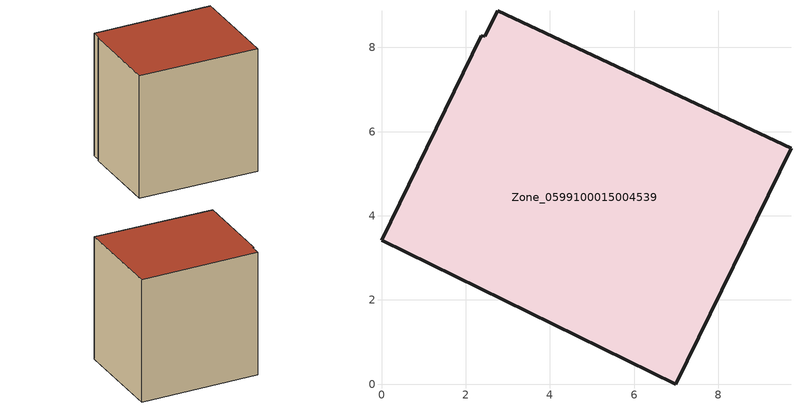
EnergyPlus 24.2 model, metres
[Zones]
Zone_0599100015004539
 floor ground (C_G): 0,3.42 2.37,8.28 2.45,8.27 2.76,8.87 9.73,5.61 7,0 z3.93
 wall outside (C_F): 0,3.42 7,0 9.73,5.61 2.76,8.87 2.45,8.27 2.37,8.28 0,3.42 z3.93:11.98
 roof outside (C_R): 2.37,8.28 0,3.42 7,0 9.73,5.61 2.76,8.87 2.45,8.27 z11.98
[BUILDING]
Pand.0599100015004539: North Axis=0; Terrain=City; Loads Convergence Tolerance Value=0.04; Temperature Convergence Tolerance Value=0.4; Solar Distribution=FullExterior; Maximum Number of Warmup Days=25; Minimum Number of Warmup Days=1
[Site:Location]
Rotterdam.The.Hague.AP_ZH_NLD Design_Conditions: Latitude=51.96; Longitude=4.45; Time Zone=1; Elevation=-4.5
[SITE:GROUNDTEMPERATURE:BUILDINGSURFACE]
18, 18, 18, 18, 18, 18, 18, 18, 18, 18, 18, 18
[MATERIAL] Thermal Absorptance=0.9; Solar Absorptance=0.7; Visible Absorptance=0.7
Name | Roughness | Thickness | Conductivity | Density | Specific Heat
G.TC.1975-1991 | MediumSmooth | 0.15 | 0.288461 | 540 | 1210
F.TC.1975-1991 | Rough | 0.3 | 0.230769 | 1920 | 840
R.TC.1975-1991 | MediumRough | 0.2 | 0.153846 | 1500 | 1000
[CONSTRUCTION]
C_G: G.TC.1975-1991
C_F: F.TC.1975-1991
C_R: R.TC.1975-1991
[ZONE]
Zone_0599100015004539: Type=1; Multiplier=1; Ceiling Height=Autocalculate; Volume=Autocalculate; Floor Area=autocalculate; Part of Total Floor Area=Yes
[ZONEINFILTRATION:DESIGNFLOWRATE]
Infil_Zone_0599100015004539: Zone or ZoneList or Space or SpaceList=Zone_0599100015004539; Schedule=AlwaysOn; Design Flow Rate Calculation Method=Flow/Area; Flow Rate per Floor Area=0.003; Constant Term Coefficient=1; Temperature Term Coefficient=0; Velocity Term Coefficient=0; Velocity Squared Term Coefficient=0
[HVACTEMPLATE:ZONE:IDEALLOADSAIRSYSTEM]
Zone_0599100015004539: Maximum Heating Supply Air Temperature=50; Minimum Cooling Supply Air Temperature=13; Maximum Heating Supply Air Humidity Ratio=0.0156; Minimum Cooling Supply Air Humidity Ratio=0.0077; Heating Limit=NoLimit; Cooling Limit=NoLimit; Dehumidification Control Type=ConstantSensibleHeatRatio; Cooling Sensible Heat Ratio=0.7; Dehumidification Setpoint=60; Humidification Control Type=None; Humidification Setpoint=30; Outdoor Air Method=None; Outdoor Air Flow Rate per Person=0.00944; Outdoor Air Flow Rate per Zone Floor Area=0; Outdoor Air Flow Rate per Zone=0; Demand Controlled Ventilation Type=None; Outdoor Air Economizer Type=NoEconomizer; Heat Recovery Type=None; Sensible Heat Recovery Effectiveness=0.7; Latent Heat Recovery Effectiveness=0.65
[ZONECONTROL:THERMOSTAT]
ThermostatControl_Zone_0599100015004539: Zone or ZoneList=Zone_0599100015004539; Control Type Schedule=DualSetpointControlType; Control 1=Thermostat_Zone_0599100015004539; Temperature Difference Between Cutout And Setpoint=0
[THERMOSTATSETPOINT:DUALSETPOINT]
Thermostat_Zone_0599100015004539: Heating Setpoint Temperature Schedule=HeatingSetpoint_Zone_0599100015004539; Cooling Setpoint Temperature Schedule=CoolingSetpoint_Zone_0599100015004539
[SCHEDULE:COMPACT]
HeatingSetpoint_Zone_0599100015004539: Through: 12/31, For: AllDays, Until: 24:00, 21
CoolingSetpoint_Zone_0599100015004539: Through: 12/31, For: AllDays, Until: 24:00, 24
DualSetpointControlType: Through: 12/31, For: AllDays, Until: 24:00, 4
AlwaysOn: Through: 12/31, For: AllDays, Until: 24:00, 1
